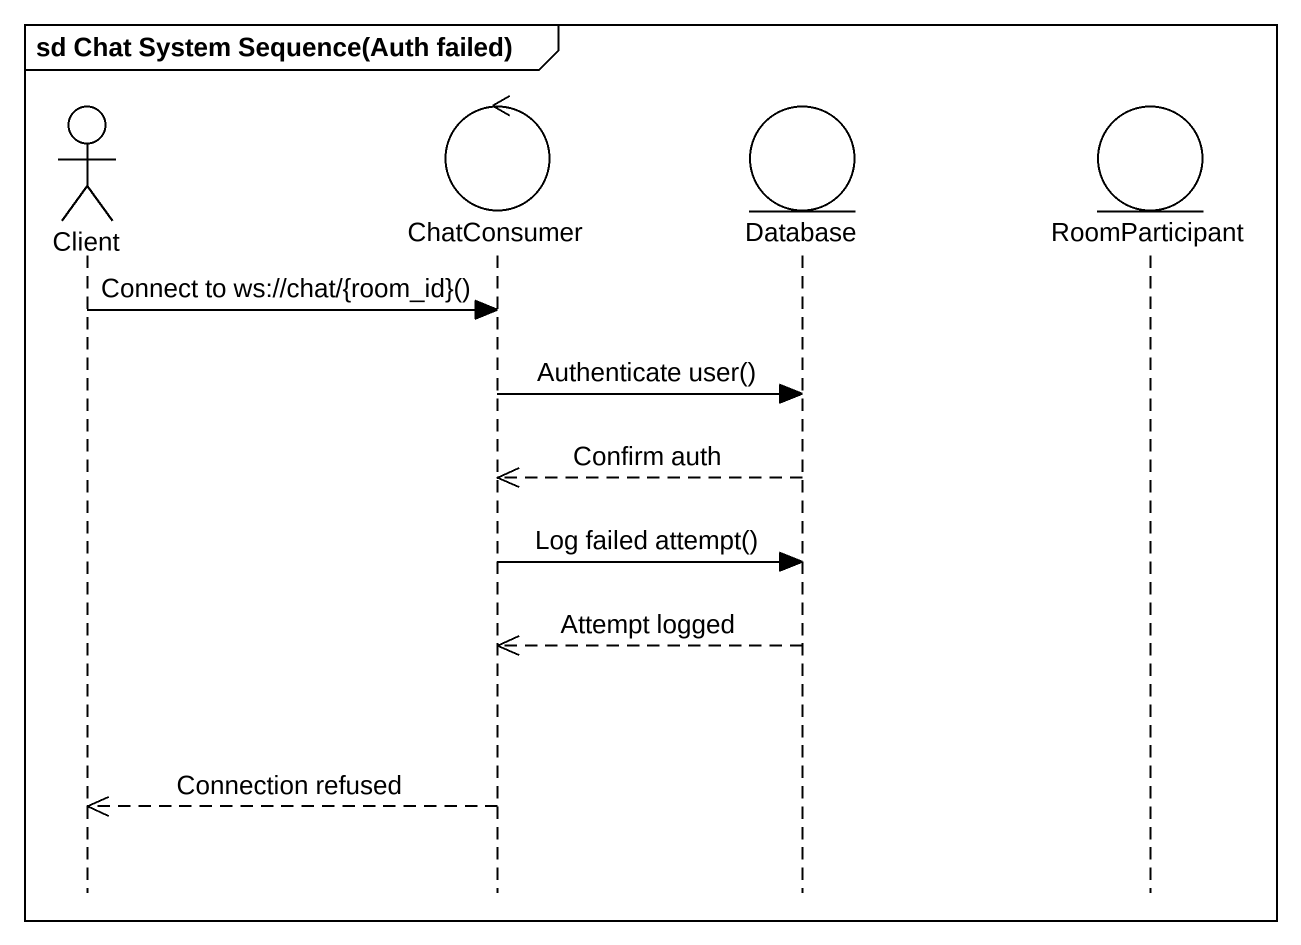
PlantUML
@startuml
mainframe sd Chat System Sequence(Auth failed)
hide footbox
actor Client
control ChatConsumer
entity "Database" as Database_
entity RoomParticipant

Client -> ChatConsumer : Connect to ws://chat/{room_id}()
ChatConsumer -> Database_ : Authenticate user()
Database_ -->> ChatConsumer : Confirm auth
ChatConsumer -> Database_ : Log failed attempt()
Database_ -->> ChatConsumer : Attempt logged
ChatConsumer -->> Client : Connection refused
@enduml
